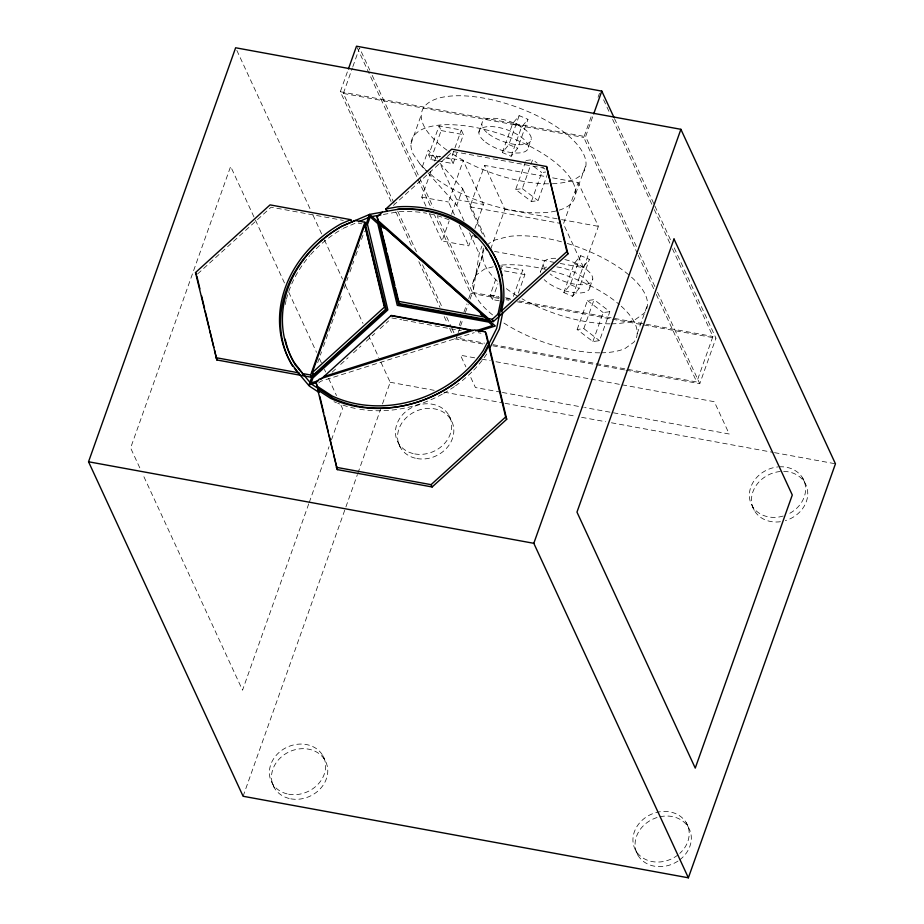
<?xml version="1.0" encoding="UTF-8"?>
<svg xmlns="http://www.w3.org/2000/svg" width="924" height="924" viewBox="0 0 924 924"><rect width="100%" height="100%" fill="white"/><g stroke="black" fill="none" stroke-linecap="round" stroke-linejoin="round"><path stroke-width="0.69" stroke-dasharray="4.62 3.46" d="M473.55 288.969L479.209 253.742L481.924 246.096M483.344 248.094L481.589 259.009L475.698 275.571M391.06 201.536L340.321 91.742L347.944 70.305M394.086 203.28L343.335 93.44L352.367 67.995M352.853 66.655L359.505 47.898L369.785 70.132M317.671 362.728L321.517 351.894M323.446 346.477L342.227 293.624M344.155 288.207L348.002 277.362M349.93 271.945L353.776 261.099M355.705 255.682L359.552 244.837M361.48 239.42L364.368 231.289M410.961 143.832L421.252 114.853M422.372 166.678L428.251 150.115L438.784 161.919M436.428 160.557L430.861 159.54L428.724 154.932L439.027 125.953L461.284 130.03L463.421 134.638L458.743 147.817M430.861 159.54L441.152 130.561L439.027 125.953M308.732 503.857L242.527 690.182L142.712 474.139M309.217 502.506L329.025 446.742M331.439 439.94L342.55 408.662L340.737 404.735M425.964 206.179L421.794 197.147L431.289 170.443M434.603 161.099L436.509 155.752L440.725 156.526M437.814 160.811L453.118 163.617L450.993 159.009L461.284 130.03M453.118 163.617L456.872 153.084M454.469 214.934L448.51 202.044L463.224 160.649L446.35 157.554M478.898 132.294L481.831 124.012M243.104 796.257L357.403 474.566M357.877 473.215L380.549 409.413M382.478 403.984L390.194 382.27L379.325 358.743M472.557 235.193L468.768 245.876L442.053 240.979L449.168 220.952M451.536 214.276L456.756 199.584L440.078 163.49M464.091 221.009L456.826 205.301L462.716 188.739L439.743 162.994M482.432 233.876L469.923 206.803L484.626 165.408L546.973 176.819M474.936 228.517L483.471 204.47L463.224 160.649M502.367 152.552L512.658 123.573L519.184 115.627L527.962 119.346L517.659 148.325L511.145 156.272L502.367 152.552L508.881 144.606L519.184 115.627M511.145 156.272L521.436 127.293L527.962 119.346M492.596 314.945A86.556 35.193 19.6 0 1 474.659 294.098L472.43 283.853L482.721 254.874M459.228 325.387L461.607 318.688M463.987 311.989L466.851 303.95M468.745 298.602L470.651 293.243L434.419 214.818M457.75 333.945L456.317 337.965L484.603 343.151M458.223 332.605L460.129 327.246M460.602 325.906L462.982 319.219M465.361 312.52L468.214 304.481M470.12 299.122L472.499 292.423L437.456 216.586M490.644 249.295L504.885 209.24L484.626 165.408M528.378 147.263L531.312 138.993M547.897 172.973L538.068 200.635L531.427 201.536L515.673 189.501L525.502 161.839M515.673 189.501L522.326 188.612L532.617 159.633L537.121 163.063M499.295 300.831L492.33 299.549L490.205 294.941L496.754 276.495M492.33 299.549L497.944 283.749M531.427 201.536L541.718 172.557L545.703 172.014M513.398 296.385L522.765 270.039L500.496 265.962M518.341 293.093L524.89 274.647L522.765 270.039M637.548 253.846L583.772 137.468L591.857 114.703M598.047 97.286L599.48 93.266M636.347 246.454L585.62 136.66L593.231 115.223M543.312 264.033L540.367 272.314A25.999 10.568 19.6 0 1 546.581 267.048M552.633 177.858L578.135 182.525L563.432 223.931L583.679 267.752L559.597 263.352M575.721 193.682L586.012 164.703M563.836 292.573L574.139 263.594L580.653 255.636L589.431 259.355L579.129 288.334L572.614 296.292L563.836 292.573L570.351 284.615L580.653 255.636M572.614 296.292L582.917 267.313L589.431 259.355M583.679 267.752L598.394 226.357L578.135 182.525M589.847 287.283L592.792 279.002M577.142 329.522L587.445 300.543L594.086 299.642L609.84 311.677L599.537 340.656L592.896 341.545L577.142 329.522L583.795 328.621L599.537 340.656M583.795 328.621L594.086 299.642M592.896 341.545L603.187 312.566L609.84 311.677M637.19 333.703L647.493 304.724M493.093 344.698L696.754 381.993L712.935 336.463L672.453 248.845M626.033 370.201L699.768 383.703L715.95 338.161L673.665 246.662M472.43 283.853L475.802 275.306L484.569 269.034L496.846 265.812M197.632 273.92L271.125 207.195L343.347 220.42M393.381 205.405L452.795 151.467L543.404 168.064M318.757 382.94L320.512 381.346L474.231 332.663M332.132 372.187L336.394 368.318M340.656 364.449L348.129 357.669M353.453 352.829L360.914 346.061M366.251 341.222L374.774 333.472M380.111 328.632L388.646 320.894M343.278 228.344L356.294 222.788L361.838 223.804M383.379 214.483L398.637 211.723A112.081 95.149 -24.8 0 1 426.68 213.259M525.975 160.522L532.617 159.633M340.321 91.742L585.62 136.66M343.335 93.44L583.772 137.468M441.152 130.561L463.421 134.638M428.724 154.932L439.859 156.965M445.426 157.981L450.993 159.009M456.756 199.584L483.471 204.47M504.885 209.24L560.14 219.358M561.549 219.612L598.394 226.357M421.794 197.147L448.51 202.044M469.923 206.803L560.591 223.412M494.421 251.409L553.926 262.312M524.89 274.647L502.633 270.57L501.027 267.117M490.205 294.941L498.544 296.465M505.509 297.747L512.462 299.018M472.499 292.423L499.376 297.343M506.444 298.648L510.683 299.422M519.173 300.97L712.935 336.463M470.651 293.243L499.006 298.429M506.098 299.734L508.939 300.254M517.44 301.813L611.018 318.942M612.439 319.207L715.95 338.161M478.309 332.732L481.011 333.218M391.845 317.983L401.767 319.808M403.187 320.062L461.353 330.711M454.469 338.773L484.245 344.236M492.758 345.784L624.612 369.935M474.682 357.831L460.498 355.232L465.881 366.851M481.774 359.124L490.274 360.683M495.945 361.723L589.535 378.852M590.944 379.117L620.72 384.569M622.141 384.823L714.298 401.709L729.221 434.003L584.603 407.519M500.947 392.203L475.421 387.526L469.461 374.601M502.367 392.457L583.183 407.253M390.194 382.27L434.153 390.321M444.074 392.134L503.638 403.037M505.058 403.303L575.952 416.285M581.623 417.325L605.74 421.737M611.411 422.776L773.065 452.379M774.485 452.644L835.458 463.802M512.658 123.573L521.436 127.293M508.881 144.606L517.659 148.325M574.139 263.594L582.917 267.313M570.351 284.615L579.129 288.334M542.746 167.359L544.987 169.08M533.841 166.539L541.718 172.557M522.326 188.612L538.068 200.635M587.445 300.543L603.187 312.566M425.41 169.439L420.894 165.327L413.19 154.089A86.556 35.193 19.6 0 1 502.725 134.765A86.556 35.193 19.6 0 1 567.07 206.699A86.556 35.193 19.6 0 1 433.518 176.807L426.426 170.363M419.958 163.975L427.154 172.049M428.112 173.111L456.826 205.301M802.621 477.974L804.758 482.582M614.483 118.572L654.342 204.839M654.943 206.144L671.251 241.43M603.58 99.78L609.621 112.855M612.635 119.392L651.917 204.389M654.331 209.621L670.039 243.613M639.373 252.991L655.07 286.971M657.484 292.203L699.768 383.703M638.149 255.163L653.857 289.154M656.271 294.386L696.754 381.993M752.355 506.179L754.492 510.799M462.716 188.739L485.1 237.179M436.509 155.752L437.699 158.327M469.531 232.79L479.209 253.742M459.24 225.248L468.768 245.876M372.199 75.364L433.229 207.426M357.114 47.505L417.509 178.217M418.11 179.522L431.392 208.281M429.544 213.906L442.053 240.979M686.197 822.637L688.334 827.246M397.713 211.122L416.435 251.663M422.476 264.738L441.811 306.583M446.65 317.048L451.478 327.5M452.09 328.817L453.903 332.732M395.888 211.989L412.797 248.591M418.838 261.665L439.974 307.403M444.201 316.562L447.228 323.088M449.642 328.32L452.055 333.552M448.706 414.98L450.843 419.588M635.931 850.842L638.068 855.451M236.844 50.381L310.499 209.794M312.913 215.015L321.968 234.615M324.382 239.847L342.504 279.048M345.518 285.574L363.028 323.469M368.457 335.227L378.724 357.438M398.44 443.185L400.577 447.793M284.477 282.975L230.63 166.447L130.607 447.955L140.286 468.907M288.704 292.134L316.539 352.367M319.565 358.905L321.379 362.832M324.405 369.381L325.618 372.002M328.632 378.551L336.498 395.564M322.638 755.266L324.763 759.886M272.372 783.483L274.509 788.091M779.105 466.816A28.852 24.498 -24.8 0 1 805.266 484.95A28.852 24.498 -24.8 0 1 787.906 514.252M783.206 516.042A28.852 24.498 -24.8 0 1 749.48 497.597A28.852 24.498 -24.8 0 1 777.881 466.92M677.893 854.989A28.852 24.498 -24.8 0 1 633.229 843.52A28.852 24.498 -24.8 0 1 670.662 812.046A28.852 24.498 -24.8 0 1 679.787 853.395M783.668 471.379A28.852 24.498 -24.8 0 1 807.749 492.792A28.852 24.498 -24.8 0 1 785.342 520.651M780.457 521.713A28.852 24.498 -24.8 0 1 751.489 499.491A28.852 24.498 -24.8 0 1 781.23 471.436M659.898 816.77A28.852 24.498 -24.8 0 1 689.558 829.613A28.852 24.498 -24.8 0 1 679.024 860.348M677.985 861.064A28.852 24.498 -24.8 0 1 637.063 853.568A28.852 24.498 -24.8 0 1 657.484 817.394M447.077 150.231A86.556 35.193 19.6 0 1 447.944 96.362A86.556 35.193 19.6 0 1 568.248 135.609A86.556 35.193 19.6 0 1 549.988 183.807M548.602 183.818A86.556 35.193 19.6 0 1 448.209 151.039M611.457 323.827A86.556 35.193 19.6 0 0 635.342 319.531L644.109 313.271A86.556 35.193 19.6 0 0 630.734 276.495M610.071 323.839A86.556 35.193 19.6 0 1 522.002 298.775M516.886 295.761A86.556 35.193 19.6 0 1 506.352 288.646M497.355 281.162A86.556 35.193 19.6 0 1 483.98 249.734M486.913 245.414A86.556 35.193 19.6 0 1 494.871 240.055L508.419 236.498A86.556 35.193 19.6 0 1 561.954 241.938M567.313 243.486A86.556 35.193 19.6 0 1 629.625 275.537M556.86 266.932A25.999 10.568 19.6 0 1 587.768 281.912A25.999 10.568 19.6 0 1 576.703 292.966A25.999 10.568 19.6 0 1 544.167 279.625M601.154 352.806A86.556 35.193 19.6 0 0 625.051 348.51L633.818 342.25A86.556 35.193 19.6 0 0 620.431 305.474M599.768 352.818A86.556 35.193 19.6 0 1 502.91 322.407M501.813 265.072A86.556 35.193 19.6 0 1 544.906 269.196M551.651 270.917A86.556 35.193 19.6 0 1 619.334 304.516M564.83 259.575A25.999 10.568 19.6 0 1 591.372 282.005A25.999 10.568 19.6 0 1 550.08 273.931M545.345 269.346A25.999 10.568 19.6 0 1 556.248 258.327M285.193 304.597A112.081 95.149 -24.8 0 1 286.094 300.519M286.428 299.157A112.081 95.149 -24.8 0 1 309.759 255.625M310.695 254.55A112.081 95.149 -24.8 0 1 342.076 229.025M429.498 213.802A112.081 95.149 -24.8 0 1 443.335 217.66M444.663 218.145A112.081 95.149 -24.8 0 1 449.884 220.235M486.763 353.973A115.05 97.667 -24.8 0 1 472.742 371.113M471.748 372.106A115.05 97.667 -24.8 0 1 460.164 382.34M459.032 383.217A115.05 97.667 -24.8 0 1 455.59 385.77M454.412 386.602A115.05 97.667 -24.8 0 1 443.543 393.451M442.307 394.144A115.05 97.667 -24.8 0 1 357.934 408.928M355.186 408.396A115.05 97.667 -24.8 0 1 337.768 403.268M336.498 402.76A115.05 97.667 -24.8 0 1 333.98 401.697M414.749 453.915A28.852 24.498 -24.8 0 0 451.131 420.894A28.852 24.498 -24.8 0 0 404.851 412.427A28.852 24.498 -24.8 0 0 414.749 453.915M288.681 794.213A28.852 24.498 -24.8 0 0 325.052 761.191A28.852 24.498 -24.8 0 0 278.782 752.714A28.852 24.498 -24.8 0 0 288.681 794.213M416.886 458.535A28.852 24.498 -24.8 0 0 453.257 425.514A28.852 24.498 -24.8 0 0 406.987 417.036A28.852 24.498 -24.8 0 0 416.886 458.535M290.806 798.833A28.852 24.498 -24.8 0 0 327.188 765.811A28.852 24.498 -24.8 0 0 280.908 757.334A28.852 24.498 -24.8 0 0 290.806 798.833M488.611 133.922A25.999 10.568 19.6 0 0 530.307 141.557A25.999 10.568 19.6 0 0 500.82 119.034A25.999 10.568 19.6 0 0 488.611 133.922M485.666 142.204A25.999 10.568 19.6 0 0 527.361 149.838A25.999 10.568 19.6 0 0 497.874 127.316A25.999 10.568 19.6 0 0 485.666 142.204"/><path stroke-width="1.39" d="M382.317 212.173L377.154 216.851L378.031 220.524L488.484 318.584L492.307 319.288L498.059 314.068L500.831 300.543A112.081 95.149 -24.8 0 0 397.563 209.413M317.902 388.311L315.939 382.224L319.45 379.048L474.543 329.926L485.354 331.901L486.428 334.211L506.71 419.277L432.143 486.971L337.295 469.6L317.787 390.009L330.457 398.279A115.05 97.667 -24.8 0 0 485.689 351.674L488.669 345.784L489.732 348.094L499.41 328.979L502.633 313.19L501.57 310.88L503.719 300.369A115.05 97.667 -24.8 0 0 397.736 206.814L385.851 208.963L386.925 211.261L385.943 208.87L451.721 149.157L546.581 166.528L567.937 253.904L493.37 321.598L398.51 304.227L377.154 216.851M88.542 461.769L235.632 47.771L680.896 129.314L835.458 463.802L688.368 877.8L243.104 796.257L88.542 461.769L533.806 543.312L688.368 877.8M348.417 68.965L356.502 46.2L601.801 91.118L613.871 117.256M364.922 222.257L386.278 309.632L311.711 377.327L310.649 375.017L364.922 222.257L355.232 220.478L342.215 226.034A112.081 95.149 -24.8 0 0 294.248 362.578L304.677 376.033M312.266 372.626L364.749 224.913L385.435 309.471L313.34 374.925L312.266 372.626L384.372 307.172L364.749 224.913M313.155 373.261L308.986 384.996L316.678 382.559M365.026 227.269L369.6 214.403L398.798 209.124A115.05 97.667 -24.8 0 1 502.182 275.491M593.705 113.883L601.801 91.118M533.806 543.312L680.896 129.314M485.354 331.901L487.71 341.753L483.275 350.519A112.081 95.149 -24.8 0 1 332.039 395.934L316.84 386.013M311.711 377.327L216.851 359.956L195.495 272.58L270.062 204.885L350.774 219.669L351.963 221.991M320.894 379.267L391.222 315.419L472.857 330.365M501.57 310.88L566.874 251.594L546.581 166.528M336.221 467.29L431.081 484.661L505.647 416.967L488.669 345.784M350.774 219.669L340.91 223.874A115.05 97.667 -24.8 0 0 291.661 364.033L300.173 375.213M358.731 221.748L370.189 216.863L380.85 214.934M323.596 376.657L470.224 330.226L390.771 315.685M318.595 380.63L311.203 382.882L312.97 377.916L387.861 309.921L367.486 224.474L370.189 216.863L377.754 223.585L397.262 305.359L488.727 322.106L492.584 325.525L475.675 330.884M478.228 331.404L495.299 325.999L369.6 214.403L341.972 226.184A115.05 97.667 -24.8 0 0 292.723 366.343M485.805 317.325L398.163 301.27L379.475 222.915L485.805 317.325L486.867 319.623L399.226 303.58L395.553 288.184M215.789 357.646L299.11 372.903M303.603 373.723L310.649 375.017M315.939 382.224L318.861 392.319L309.286 386.059L294.386 368.306M381.612 226.172L383.76 228.078M480.422 313.906L482.571 315.812M566.874 251.594L567.937 253.904M498.059 314.068L499.133 316.366M492.307 319.288L493.37 321.598M488.484 318.584L489.547 320.894M487.71 341.753L488.773 344.063M505.647 416.967L506.71 419.277M379.475 222.915L386.544 250.404M378.031 220.524L379.106 222.834M431.081 484.661L432.143 486.971M317.787 390.009L318.861 392.319M195.495 272.58L196.558 274.89M387.214 253.211L391.222 269.993M391.88 272.799L394.894 285.389M319.843 396.454L323.793 413.016M324.451 415.777L328.401 432.34M329.059 435.1L333.01 451.663M333.668 454.423L337.295 469.6M196.893 276.276L199.884 288.831M201.548 295.807L204.55 308.35M205.209 311.145L209.205 327.881M209.863 330.665L213.86 347.401M214.53 350.184L216.851 359.956M490.205 254.735A112.081 95.149 -24.8 0 1 501.894 302.853L496.65 328.482L484.338 352.829A112.081 95.149 -24.8 0 1 333.114 398.244L311.446 384.095L295.31 364.888A112.081 95.149 -24.8 0 1 285.227 339.235M474.081 235.528A112.081 95.149 -24.8 0 1 476.149 237.422M485.539 247.863A112.081 95.149 -24.8 0 1 487.179 250.115M674.012 239.016L576.969 512.115L695.252 768.098L792.284 494.998L674.012 239.016"/></g></svg>
